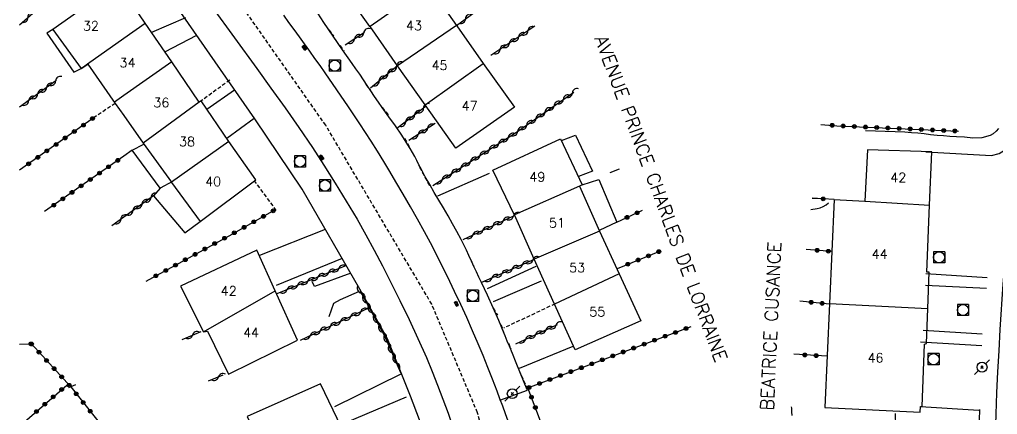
# Model space of a CAD drawing. Header units: millimetres. Extents: x 150997 to 152001, y 151999 to 153001.
# Drawn here: x 151000 to 151131.2, y 152193.3 to 152246.4 of the extents above; entities that cross this region are included whole.
import ezdxf
from ezdxf.enums import TextEntityAlignment as Align

# ---------------------------------------------------------------- set-up
doc = ezdxf.new("R2010")
doc.units = ezdxf.units.MM
doc.linetypes.add('DASHED', pattern=[0.75, 0.5, -0.25])
doc.layers.get('0').update_dxf_attribs({"linetype": 'CONTINUOUS'})
for name, color, linetype in [('W0001', 6, 'DASHED'), ('W0008', 7, 'CONTINUOUS'), ('W0014', 7, 'CONTINUOUS'), ('W0017', 7, 'CONTINUOUS'), ('W0101', 7, 'CONTINUOUS'), ('W0104', 1, 'CONTINUOUS'), ('W0112', 1, 'DASHED'), ('W0211', 2, 'CONTINUOUS'), ('W0214', 2, 'CONTINUOUS'), ('W0310', 3, 'CONTINUOUS'), ('W0323', 7, 'CONTINUOUS'), ('W0333', 7, 'CONTINUOUS'), ('W0401', 7, 'CONTINUOUS'), ('W0420', 7, 'CONTINUOUS'), ('W0473', 7, 'CONTINUOUS'), ('W0989', 7, 'CONTINUOUS'), ('W0991', 7, 'CONTINUOUS'), ('W1102', 7, 'CONTINUOUS')]:
    doc.layers.add(name, color=color, linetype=linetype)
doc.styles.get("Standard").update_dxf_attribs({"font": 'romans.shx', "width": 0.85})

# ---------------------------------------------------------------- blocks, each defined once
blk = doc.blocks.new('T420')
for p, q in [((0.75, 0.75), (-0.75, 0.75)), ((-0.75, 0.75), (-0.75, -0.75)), ((0.75, 0.75), (0.75, -0.75)), ((0.75, -0.75), (-0.75, -0.75))]:
    blk.add_line(p, q)
blk.add_ellipse((0, 0), major_axis=(-0.53, 0.53), ratio=1, start_param=3.926991, end_param=10.210176)
blk = doc.blocks.new('T401')
for p, q in [((-0.3, 0.3), (0, 0.3)), ((-0.3, -0.25), (-0.3, 0.3)), ((-0.3, 0.15), (0, 0.15)), ((-0.3, 0), (0, 0)), ((0, 0.3), (0, -0.25)), ((-0.3, -0.15), (0, -0.15)), ((-0.3, -0.25), (-0.3, -0.3)), ((-0.3, -0.3), (0, -0.3)), ((0, -0.3), (0, -0.25))]:
    blk.add_line(p, q)
blk = doc.blocks.new('T473')
for p, q in [((-0.166667, 0.166667), (0.166667, -0.166667)), ((-0.166667, -0.166667), (0.166667, 0.166667)), ((0.500001, 0.500001), (1.000002, 1.000002)), ((-1.000002, -1.000002), (-0.500001, -0.500001))]:
    blk.add_line(p, q)
blk.add_ellipse((0, 0), major_axis=(0.471405, 0.471405), ratio=1, start_param=5.4977871438, end_param=11.780972451)
blk = doc.blocks.new('t310o')
at = {"color": 0, "linetype": 'Continuous'}
for centre, start, end in [((-0.5, 0.38), 216.8699, 323.1304), ((0.5, -0.37), 36.8699, 143.1303)]:
    blk.add_arc(centre, 0.625, start, end, dxfattribs=at)
blk = doc.blocks.new('t323o')
at = {"color": 0, "linetype": 'Continuous'}
for radius in [0.25, 0.15]:
    blk.add_circle((0, 0), radius, dxfattribs=at)

msp = doc.modelspace()

# ---------------------------------------------------------------- linework, layer by layer
at = {"layer": 'W0001'}
msp.add_lwpolyline([(151068.08, 152171), (151061.46, 152193.58), (151055.33, 152208.13), (151041.09, 152232.16), (151026.8, 152252.51), (151018.11, 152263.07), (151016.69, 152264.79)], dxfattribs=at)
at = {"layer": 'W0008'}
for points in [[(151065.6, 152192.42), (151065.23, 152193.44), (151064.86, 152194.45), (151064.48, 152195.46), (151064.1, 152196.48), (151063.48, 152198.07), (151062.85, 152199.66), (151062.21, 152201.24), (151061.55, 152202.82), (151060.79, 152204.59), (151060.01, 152206.36), (151059.21, 152208.12), (151058.39, 152209.86), (151057.42, 152211.88), (151056.42, 152213.89), (151055.4, 152215.88), (151054.35, 152217.86), (151053.42, 152219.55), (151052.46, 152221.23), (151051.49, 152222.9), (151050.51, 152224.57), (151049.7, 152225.94), (151048.88, 152227.32), (151048.05, 152228.68), (151047.2, 152230.04), (151045.69, 152232.36), (151044.15, 152234.65), (151042.58, 152236.93), (151041.01, 152239.21), (151040.33, 152240.18), (151039.64, 152241.15), (151038.95, 152242.12), (151038.25, 152243.08), (151037.55, 152244.04), (151036.86, 152245.01), (151036.16, 152245.98), (151035.47, 152246.95)], [(151131.03, 152193.4), (151130.91, 152189.25), (151130.77, 152185.1), (151130.62, 152180.95), (151130.45, 152176.8), (151130.38, 152175.35), (151130.31, 152173.9), (151130.24, 152172.45), (151130.17, 152171)]]:
    msp.add_lwpolyline(points, dxfattribs=at)
at = {"layer": 'W0014'}
for points in [[(151060.82, 152171), (151058.5, 152178.42), (151055.36, 152188.15), (151052.48, 152195.79), (151049.39, 152203.51), (151045.65, 152210.16), (151037.91, 152223.57), (151031.56, 152233.04), (151018.76, 152251.46), (151014.99, 152256.37)], [(151025.84, 152248.01), (151028.85, 152243.9), (151031.83, 152239.77), (151033.73, 152237.14), (151035.63, 152234.51), (151037.49, 152231.86), (151039.31, 152229.18), (151040.86, 152226.8), (151042.37, 152224.41), (151043.85, 152221.99), (151045.29, 152219.54), (151046.46, 152217.47), (151047.6, 152215.38), (151048.72, 152213.28), (151049.8, 152211.15), (151051.06, 152208.63), (151052.28, 152206.1), (151053.47, 152203.54), (151054.61, 152200.97), (151055.38, 152199.13), (151056.11, 152197.27), (151056.82, 152195.4), (151057.51, 152193.53), (151058.17, 152191.65)], [(151068.14, 152196.64), (151067.63, 152197.85), (151067.13, 152199.07), (151066.64, 152200.29), (151066.16, 152201.51), (151066.02, 152201.85), (151065.88, 152202.19), (151065.74, 152202.53), (151065.6, 152202.87), (151065.45, 152203.2), (151065.31, 152203.54), (151065.17, 152203.88), (151065.03, 152204.22), (151064.31, 152205.94), (151063.56, 152207.66), (151062.79, 152209.36), (151062, 152211.05), (151061.66, 152211.77), (151061.33, 152212.5), (151060.99, 152213.22), (151060.66, 152213.94), (151060.32, 152214.67), (151059.98, 152215.39), (151059.63, 152216.1), (151059.27, 152216.82), (151058.7, 152217.89), (151058.12, 152218.95), (151057.51, 152220.01), (151056.9, 152221.06), (151056.28, 152222.1), (151055.66, 152223.15), (151055.05, 152224.2), (151054.46, 152225.26), (151054.16, 152225.79), (151053.88, 152226.33), (151053.6, 152226.87), (151053.32, 152227.42), (151053.03, 152227.96), (151052.74, 152228.49), (151052.44, 152229.03), (151052.13, 152229.55), (151051.31, 152230.83), (151050.44, 152232.08), (151049.55, 152233.31), (151048.68, 152234.55), (151048.17, 152235.29), (151047.66, 152236.03), (151047.16, 152236.78), (151046.66, 152237.52), (151046.16, 152238.27), (151045.66, 152239.01), (151045.14, 152239.75), (151044.62, 152240.48), (151043.34, 152242.29), (151042.08, 152244.12), (151040.84, 152245.96), (151039.63, 152247.83)], [(151132.98, 152220.91), (151132.74, 152218.91), (151132.53, 152216.9), (151132.33, 152214.89), (151132.14, 152212.88), (151131.98, 152210.84), (151131.83, 152208.8), (151131.7, 152206.77), (151131.58, 152204.73), (151131.42, 152201.9), (151131.27, 152199.07), (151131.14, 152196.24), (151131.03, 152193.4)], [(151064.48, 152195.28), (151068.16, 152196.61)], [(151128.82, 152194.01), (151128.77, 152192.56)]]:
    msp.add_lwpolyline(points, dxfattribs=at)
at = {"layer": 'W0017'}
for points in [[(151022.25, 152246.6), (151017.73, 152244.61)], [(151019.49, 152242.03), (151023.8, 152244.25)], [(151025.14, 152234.32), (151028.85, 152236.94)], [(151031.48, 152233.07), (151027.81, 152230.38)], [(151121.63, 152228.61), (151130.46, 152228.13), (151131.48, 152228.36), (151132.4, 152228.96), (151132.93, 152229.84)], [(151056.16, 152222.7), (151063.09, 152225.73)], [(151041.02, 152218.19), (151032.19, 152214.7)], [(151043.28, 152214.27), (151034.46, 152210.66)], [(151062.8, 152210.27), (151069.35, 152213.26)], [(151044.45, 152212.31), (151039.6, 152210.51), (151039.27, 152211.17)], [(151129.88, 152211.69), (151121.65, 152212.22)], [(151063.59, 152208.49), (151070.05, 152211.27)], [(151121.61, 152210.72), (151129.77, 152210.29)], [(151045.58, 152209.83), (151043.02, 152208.74), (151042.12, 152208.24), (151041.49, 152206.44)], [(151129.21, 152204.13), (151121.26, 152204.63)], [(151067.08, 152199.57), (151074.31, 152202.5)], [(151120.94, 152203.07), (151129.14, 152202.62)], [(151042.33, 152194.42), (151051.23, 152198.78)], [(151051.89, 152195.66), (151043.66, 152192.17)], [(151120.92, 152194.42), (151128.76, 152193.94)]]:
    msp.add_lwpolyline(points, dxfattribs=at)
at = {"layer": 'W0101'}
for points in [[(151014, 152250.12), (151013.24, 152251.23), (151004.45, 152245.01), (151008.26, 152239.8)], [(151054.89, 152250.94), (151058.64, 152245.55), (151058.67, 152245.53)], [(151016.88, 152245.89), (151014, 152250.12)], [(151047.02, 152245.44), (151043.3, 152250.67)], [(151016.88, 152245.87), (151016.88, 152245.89)], [(151020.43, 152240.67), (151016.88, 152245.87)], [(151058.67, 152245.53), (151062.24, 152240.48)], [(151047.05, 152245.41), (151047.02, 152245.44)], [(151050.73, 152240.15), (151047.05, 152245.41)], [(151008.26, 152239.8), (151009.16, 152240.38)], [(151009.16, 152240.38), (151012.84, 152235.11)], [(151024.12, 152235.25), (151020.43, 152240.67)], [(151062.24, 152240.48), (151066.41, 152234.59), (151058.55, 152229.08)], [(151054.44, 152234.89), (151050.73, 152240.15)], [(151012.84, 152235.11), (151014, 152233.46)], [(151028.07, 152230), (151024.38, 152235.43), (151024.12, 152235.25)], [(151058.55, 152229.08), (151054.44, 152234.89)], [(151014, 152233.46), (151016.6, 152229.75)], [(151031.72, 152224.82), (151028.07, 152230)], [(151066.45, 152220.14), (151066.43, 152220.11), (151063.53, 152226.16), (151072.61, 152230.35), (151075.53, 152224.16), (151075.14, 152223.98)], [(151016.6, 152229.75), (151020.4, 152224.53)], [(151122.13, 152221.44), (151122.43, 152228.58), (151113.81, 152228.88), (151113.43, 152221.96)], [(151020.4, 152224.53), (151020.4, 152224.5), (151024.23, 152219.23), (151031.72, 152224.82)], [(151075.14, 152223.98), (151077.83, 152217.95)], [(151109.32, 152222.2), (151108.7, 152208.26)], [(151109.32, 152222.2), (151113.43, 152221.96)], [(151121.89, 152207.55), (151122.08, 152212.46), (151121.75, 152212.45), (151122.13, 152221.44)], [(151069.08, 152214.17), (151066.45, 152220.14)], [(151077.83, 152217.95), (151080.47, 152212.24)], [(151034.32, 152209.96), (151031.86, 152215.42), (151021.58, 152210.56), (151024.67, 152204.44), (151025.23, 152204.52)], [(151069.08, 152214.17), (151069.08, 152214.17)], [(151071.79, 152208.15), (151069.08, 152214.17)], [(151080.47, 152212.24), (151083.4, 152205.9), (151074.56, 152202.01)], [(151037.31, 152203.31), (151034.32, 152209.96)], [(151074.56, 152202.01), (151071.79, 152208.15)], [(151108.7, 152208.26), (151108.08, 152194.29), (151120.87, 152193.64)], [(151120.87, 152193.64), (151120.92, 152194.42), (151121.16, 152194.43), (151121.44, 152202.8), (151121.71, 152202.89), (151121.89, 152207.55)], [(151025.23, 152204.52), (151028.05, 152198.74), (151037.31, 152203.31)], [(151043.22, 152191.61), (151040.38, 152197.44), (151030.55, 152193.06), (151033.42, 152187.26)]]:
    msp.add_lwpolyline(points, dxfattribs=at)
at = {"layer": 'W0104'}
for points in [[(151008.26, 152239.8), (151009.13, 152240.42)], [(151072.72, 152230.13), (151074.63, 152230.85), (151076.9, 152225.99), (151075, 152225.29)], [(151020.54, 152224.63), (151018.85, 152223.73), (151015.1, 152228.82), (151016.67, 152229.64)], [(151075.53, 152224.16), (151077.76, 152224.89), (151080.17, 152219.17), (151077.8, 152218.03)], [(151018.85, 152223.73), (151017.98, 152222.7), (151022.16, 152217.73), (151024.23, 152219.23)]]:
    msp.add_lwpolyline(points, dxfattribs=at)
at = {"layer": 'W0112'}
for points in [[(151041.49, 152244.98), (151042.17, 152244.17)], [(151043, 152242.86), (151043.54, 152242.16)], [(151028.21, 152238.23), (151024.38, 152235.43)], [(151046.49, 152237.63), (151047.08, 152236.92)], [(151012.83, 152235.1), (151010.02, 152233.22)], [(151048.68, 152234.55), (151049.55, 152233.45)], [(151051.66, 152230.37), (151052.39, 152229.15)], [(151053.69, 152226.52), (151055.06, 152223.99)], [(151034.46, 152220.73), (151031.55, 152224.7)], [(151060.6, 152214.03), (151060.97, 152213.24)], [(151063.56, 152207.6), (151064.13, 152206.66)], [(151071.87, 152208.18), (151065.01, 152204.95)], [(151064.58, 152205.44), (151065.03, 152204.22)], [(151065.61, 152202.91), (151065.93, 152202.17)], [(151067.02, 152199.28), (151068.22, 152196.69)]]:
    msp.add_lwpolyline(points, dxfattribs=at)
at = {"layer": 'W0211'}
for points in [[(151131.37, 152231.74), (151131.06, 152231.36), (151130.68, 152231.03), (151130.25, 152230.78), (151129.13, 152230.48), (151127.96, 152230.45), (151126.83, 152230.55), (151125.74, 152230.63), (151124.87, 152230.67), (151124, 152230.73), (151123.14, 152230.81), (151122.28, 152230.9), (151121.42, 152231), (151120.56, 152231.09), (151119.69, 152231.17), (151118.83, 152231.23), (151117.51, 152231.3), (151116.19, 152231.35), (151114.87, 152231.38), (151113.55, 152231.4)], [(151107.73, 152222.28), (151106.37, 152222.35)], [(151117.5, 152193.49), (151117.64, 152188.36)]]:
    msp.add_lwpolyline(points, dxfattribs=at)
at = {"layer": 'W0214'}
for points in [[(151106.2, 152220.84), (151107.06, 152220.98), (151107.47, 152221.1), (151107.87, 152221.27), (151108.24, 152221.49), (151108.59, 152221.74)], [(151103.71, 152193.22), (151103.67, 152193.69), (151103.63, 152194.17), (151103.61, 152194.37)]]:
    msp.add_lwpolyline(points, dxfattribs=at)
at = {"layer": 'W0310'}
for points in [[(151000, 152245.66), (151011.59, 152255.87)], [(151058.64, 152245.55), (151065.78, 152250.86)], [(151046.28, 152244.63), (151043.71, 152242.92)], [(151069.16, 152245.47), (151063.24, 152241.52)], [(151050.73, 152240.15), (151047.11, 152237.16)], [(151004.86, 152238.13), (151000, 152234.58)], [(151055.46, 152224.07), (151066.56, 152231.13), (151074.38, 152236.63)], [(151054.57, 152234.71), (151050.62, 152231.74)], [(151055.76, 152232.4), (151052.24, 152230.13)], [(151080.48, 152226.28), (151079.21, 152225.76)], [(151017.98, 152222.7), (151014, 152219.85)], [(151014, 152219.85), (151012.37, 152218.68)], [(151066.37, 152220.02), (151059.48, 152216.8)], [(151069.06, 152214.16), (151062, 152211.05)], [(151043.86, 152213.36), (151034.51, 152209.54)], [(151051.18, 152198.91), (151048.96, 152203.94), (151045.74, 152209.86)], [(151046.94, 152207.65), (151037.65, 152203.28)], [(151072.14, 152205.37), (151066.54, 152202.8)], [(151021.84, 152203.41), (151024.37, 152204.48)], [(151027.3, 152198.63), (151025.3, 152197.82)], [(151006.62, 152196.94), (151007.57, 152197.35)]]:
    msp.add_lwpolyline(points, dxfattribs=at)
at = {"layer": 'W0323'}
for points in [[(151010.02, 152233.22), (151000, 152226.13)], [(151107.55, 152232.28), (151109.68, 152232.11), (151126.04, 152231.37)], [(151015.11, 152228.81), (151014, 152228.04)], [(151014, 152228.04), (151003.36, 152220.57)], [(151109.32, 152222.2), (151106.38, 152222.37)], [(151016.98, 152211.23), (151028.11, 152217.33), (151034.24, 152220.8)], [(151080.17, 152219.17), (151083.61, 152220.75)], [(151109.01, 152215.22), (151105.56, 152215.5)], [(151080.24, 152212.95), (151085.92, 152215.25)], [(151108.7, 152208.17), (151104.74, 152208.54)], [(151073.03, 152181.33), (151072.07, 152185.79), (151070.29, 152191.48), (151068.23, 152196.91), (151076.07, 152199.88), (151090.16, 152205.16)], [(151000, 152202.79), (151001.59, 152202.81), (151001.89, 152202.97)], [(151001.59, 152202.81), (151006.87, 152197.05), (151011.36, 152191.43)], [(151108.39, 152201.16), (151103.91, 152201.42)], [(151000, 152191.75), (151006.33, 152197.28)]]:
    msp.add_lwpolyline(points, dxfattribs=at)
at = {"layer": 'W0333'}
msp.add_lwpolyline([(151004.45, 152245.01), (151003.68, 152244.52), (151007.29, 152239.28), (151008.26, 152239.8)], dxfattribs=at)
at = {"layer": 'W1102'}
for points in [[(151054.89, 152250.94), (151047.05, 152245.41)], [(151014, 152243.86), (151016.88, 152245.89)], [(151058.64, 152245.55), (151050.73, 152240.15)], [(151009.13, 152240.42), (151014, 152243.86)], [(151020.43, 152240.67), (151014, 152236.15)], [(151054.45, 152234.89), (151062.24, 152240.48)], [(151014, 152236.15), (151012.74, 152235.26)], [(151024.12, 152235.25), (151016.6, 152229.75)], [(151028.07, 152230), (151020.4, 152224.53)], [(151075.14, 152223.98), (151066.45, 152220.14)], [(151113.43, 152221.96), (151122.13, 152221.44)], [(151077.83, 152217.95), (151069.08, 152214.17)], [(151080.47, 152212.24), (151071.8, 152208.14)], [(151024.67, 152204.44), (151034.32, 152209.96)], [(151108.7, 152208.26), (151121.89, 152207.55)]]:
    msp.add_lwpolyline(points, dxfattribs=at)

# ---------------------------------------------------------------- block references
at = {"layer": 'W0310'}
for p, rotation in [((151001.13, 152246.65), 41.3867252174078), ((151059.85, 152246.45), 36.66512008998427), ((151068.23, 152244.85), 213.7182503960074), ((151044.95, 152243.75), 213.7312061145722), ((151046.2, 152244.58), 213.7312061145722), ((151066.98, 152244.02), 213.7182503960074), ((151064.49, 152242.35), 213.7182503960074), ((151065.74, 152243.18), 213.7182503960074), ((151050.58, 152240.03), 219.530630944657), ((151049.42, 152239.07), 219.530630944657), ((151003.63, 152237.23), 216.1211898837757), ((151004.85, 152238.12), 216.1211898837757), ((151048.26, 152238.12), 219.530630944657), ((151002.42, 152236.35), 216.1211898837757), ((151072.98, 152235.64), 35.1194379704709), ((151074.2, 152236.5), 35.1194379704709), ((151001.21, 152235.46), 216.1211898837757), ((151054.21, 152234.45), 216.9904518313708), ((151071.75, 152234.78), 35.1194379704709), ((151053.02, 152233.55), 216.9904518313708), ((151069.3, 152233.05), 35.1194379704709), ((151070.52, 152233.92), 35.1194379704709), ((151051.82, 152232.64), 216.9904518313708), ((151054.76, 152231.76), 212.824087482302), ((151068.07, 152232.19), 35.1194379704709), ((151053.5, 152230.94), 212.824087482302), ((151065.59, 152230.51), 32.46785279211123), ((151066.84, 152231.33), 35.1194379704709), ((151064.32, 152229.7), 32.46785279211123), ((151061.79, 152228.09), 32.46785279211123), ((151063.05, 152228.9), 32.46785279211123), ((151059.26, 152226.48), 32.46785279211123), ((151060.52, 152227.29), 32.46785279211123), ((151057.99, 152225.68), 32.46785279211123), ((151056.73, 152224.87), 32.46785279211123), ((151017.65, 152222.47), 215.6921857172629), ((151016.44, 152221.6), 215.6921857172629), ((151015.22, 152220.72), 215.6921857172629), ((151066.27, 152219.97), 205.0055195809238), ((151013.59, 152219.55), 215.6921857168585), ((151063.55, 152218.71), 205.0055195809238), ((151064.91, 152219.34), 205.0055195809238), ((151060.84, 152217.44), 205.0055195809238), ((151062.19, 152218.07), 205.0055195809238), ((151067.49, 152213.47), 203.7603723367171), ((151068.87, 152214.07), 203.7603723367171), ((151041.45, 152212.38), 202.2196655666923), ((151042.84, 152212.94), 202.2196655666923), ((151064.75, 152212.26), 203.7603723367171), ((151066.12, 152212.86), 203.7603723367171), ((151038.68, 152211.24), 202.2196655666923), ((151040.06, 152211.81), 202.2196655666923), ((151063.37, 152211.66), 203.7603723367171), ((151035.9, 152210.11), 202.2196655666923), ((151037.29, 152210.68), 202.2196655666923), ((151045.86, 152209.65), 118.4917985328712), ((151046.57, 152208.34), 118.4917985328712), ((151045.79, 152207.11), 205.1856884404203), ((151047.29, 152207.02), 118.4917985328712), ((151043.08, 152205.83), 205.1856884404203), ((151044.43, 152206.47), 205.1856884404203), ((151048, 152205.7), 118.4917985328712), ((151040.36, 152204.56), 205.1856884404203), ((151041.72, 152205.19), 205.1856884404203), ((151048.72, 152204.38), 118.4917985328712), ((151070.63, 152204.68), 204.6101807202184), ((151071.99, 152205.3), 204.6101807202184), ((151023.22, 152203.99), 23.01332696591242), ((151039, 152203.92), 205.1856884404203), ((151049.36, 152203.03), 113.868245613647), ((151067.9, 152203.43), 204.6101807202184), ((151069.26, 152204.05), 204.6101807202184), ((151049.97, 152201.66), 113.868245613647), ((151050.58, 152200.28), 113.868245613647), ((151026.69, 152198.38), 202.0459860457571)]:
    msp.add_blockref('t310o', p, dxfattribs=dict(at, rotation=rotation))
at = {"layer": 'W0323'}
for p, rotation in [((151008.57, 152232.19), 215.2999886999449), ((151009.79, 152233.06), 215.2999886999449), ((151109.05, 152232.16), 355.2750345689442), ((151007.35, 152231.33), 215.2999886999449), ((151110.54, 152232.07), 357.4336726798351), ((151112.04, 152232), 357.4336726798351), ((151113.54, 152231.93), 357.4336726798351), ((151115.04, 152231.87), 357.4336726798351), ((151116.54, 152231.8), 357.4336726798351), ((151118.04, 152231.73), 357.4336726798351), ((151119.53, 152231.67), 357.4336726798351), ((151121.03, 152231.6), 357.4336726798351), ((151122.53, 152231.53), 357.4336726798351), ((151124.03, 152231.46), 357.4336726798351), ((151125.53, 152231.4), 357.4336726798351), ((151004.9, 152229.59), 215.2999886999449), ((151006.12, 152230.46), 215.2999886999449), ((151003.67, 152228.73), 215.2999886999449), ((151001.22, 152226.99), 215.2999886999449), ((151002.45, 152227.86), 215.2999886999449), ((151013.18, 152227.46), 215.0450873682923), ((151010.73, 152225.74), 215.0450873682923), ((151011.95, 152226.6), 215.0450873682923), ((151009.5, 152224.88), 215.0450873682923), ((151007.04, 152223.16), 215.0450873682923), ((151008.27, 152224.02), 215.0450873682923), ((151005.81, 152222.29), 215.0450873682923), ((151107.87, 152222.28), 176.7204345828273), ((151004.59, 152221.43), 215.0450873682923), ((151034.04, 152220.68), 29.51897500749949), ((151082.89, 152220.42), 24.67993447383128), ((151031.43, 152219.21), 29.51897500749949), ((151032.74, 152219.94), 29.51897500749949), ((151081.53, 152219.8), 24.67993447383128), ((151028.82, 152217.73), 29.51897500749949), ((151030.13, 152218.47), 29.51897500749949), ((151027.51, 152217), 28.69894693562769), ((151024.88, 152215.56), 28.69894693562769), ((151026.19, 152216.28), 28.69894693562769), ((151085.8, 152215.2), 22.04003560894831), ((151107.06, 152215.38), 175.5024310786864), ((151108.55, 152215.26), 175.5024310786864), ((151022.25, 152214.12), 28.69894693562769), ((151023.56, 152214.84), 28.69894693562769), ((151083.02, 152214.08), 22.04003560894831), ((151084.41, 152214.64), 22.04003560894831), ((151019.62, 152212.68), 28.69894693562769), ((151020.93, 152213.4), 28.69894693562769), ((151081.63, 152213.51), 22.04003560894831), ((151018.3, 152211.96), 28.69894693562769), ((151106.23, 152208.4), 174.7115022025923), ((151107.72, 152208.26), 174.7115022025923), ((151089.45, 152204.89), 20.55223802841981), ((151085.23, 152203.31), 20.55223802841981), ((151086.64, 152203.84), 20.55223802841981), ((151088.04, 152204.36), 20.55223802841981), ((151001.6, 152202.8), 312.4951337339018), ((151001.5, 152202.81), 0.4705913026285209), ((151082.42, 152202.26), 20.55223802841981), ((151083.83, 152202.78), 20.55223802841981), ((151002.61, 152201.7), 312.4951337339018), ((151003.62, 152200.59), 312.4951337339018), ((151078.21, 152200.68), 20.55223802841981), ((151079.61, 152201.2), 20.55223802841981), ((151081.02, 152201.73), 20.55223802841981), ((151105.4, 152201.33), 176.6383807560714), ((151106.9, 152201.24), 176.6383807560714), ((151004.64, 152199.49), 312.4951337339018), ((151075.4, 152199.62), 20.70070296895262), ((151076.8, 152200.15), 20.55223802841981), ((151005.65, 152198.38), 312.4951337339018), ((151071.19, 152198.03), 20.70070296895262), ((151072.59, 152198.56), 20.70070296895262), ((151074, 152199.09), 20.70070296895262), ((151005.65, 152196.69), 41.12508709425462), ((151006.66, 152197.27), 312.4951337339018), ((151068.38, 152196.97), 20.70070296895262), ((151069.79, 152197.5), 20.70070296895262), ((151004.52, 152195.7), 41.12508709425462), ((151007.61, 152196.12), 308.6556443669122), ((151068.7, 152195.67), 110.838668883215), ((151003.39, 152194.71), 41.12508709425462), ((151008.55, 152194.95), 308.6556443669122), ((151069.23, 152194.27), 110.838668883215), ((151002.26, 152193.73), 41.12508709425462), ((151009.49, 152193.77), 308.6556443669122)]:
    msp.add_blockref('t323o', p, dxfattribs=dict(at, rotation=rotation))
at = {"layer": 'W0401'}
for p, rotation in [((151038.35, 152242.69), 35.86408387977369), ((151040.41, 152227.75), 212.9888797764781), ((151058.76, 152208.26), 24.87969169428914)]:
    msp.add_blockref('T401', p, dxfattribs=dict(at, rotation=rotation))
at = {"layer": 'W0420'}
for p in [(151042.31, 152240.17), (151037.64, 152227.31), (151040.99, 152224.07), (151123.42, 152214.44), (151060.83, 152209.27), (151126.62, 152207.36), (151122.67, 152200.76)]:
    msp.add_blockref('T420', p, dxfattribs=at)
at = {"layer": 'W0473'}
for p in [(151129.18, 152199.69), (151066.13, 152196.13)]:
    msp.add_blockref('T473', p, dxfattribs=at)

# ---------------------------------------------------------------- texts
at = {"layer": 'W0989'}
for s, rotation, p in [('AVENUE PRINCE CHARLES DE LORRAINE ', 290.4398, (151077.16, 152243.79)), ('AVENUE BEATRICE CUSANCE ', 87.3558, (151100.73, 152183.81))]:
    msp.add_text(s, height=1.75, rotation=rotation, dxfattribs=at).set_placement(p)
at = {"layer": 'W0991'}
for s, p in [('32', (151009.58, 152245.52)), ('43', (151052.94, 152245.55)), ('34', (151014.49, 152240.57)), ('45', (151056.36, 152240.22)), ('36', (151019.03, 152235.21)), ('47', (151060.4, 152234.78)), ('38', (151022.48, 152229.98)), ('49', (151069.5, 152225.23)), ('40', (151025.98, 152224.62)), ('42', (151117.94, 152225.16)), ('51', (151072.13, 152219.07)), ('44', (151115.43, 152214.87)), ('53', (151074.84, 152213.05)), ('42', (151028.08, 152209.93)), ('55', (151077.54, 152207.13)), ('44', (151031.08, 152204.35)), ('46', (151114.88, 152200.95))]:
    msp.add_text(s, height=1.25, dxfattribs=at).set_placement(p, align=Align.MIDDLE_CENTER)

doc.saveas('drawing.dxf')
